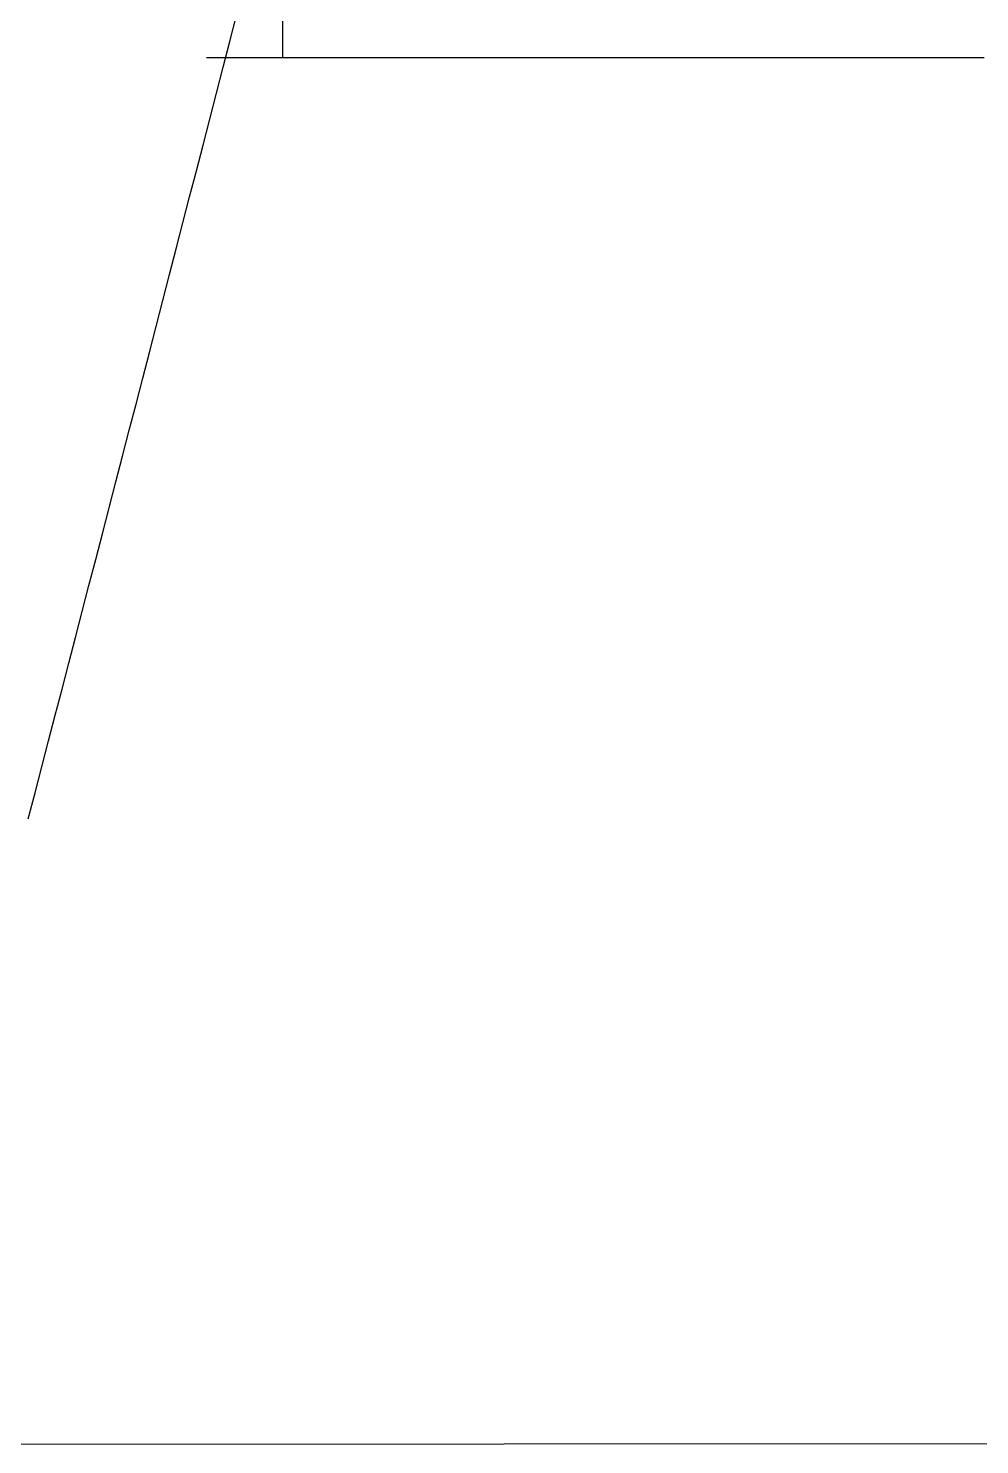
# Model space of a CAD drawing. Extents: x -30 to 1202, y 231 to 898.
# Drawn here: x 387.66 to 392.42, y 363.37 to 370.47 of the extents above; entities that cross this region are included whole.
import ezdxf

# ---------------------------------------------------------------- set-up
doc = ezdxf.new("R2010")
doc.units = 0
doc.header["$LTSCALE"] = 0.04
doc.linetypes.add('DASHED2', pattern=[9.525, 6.35, -3.175])
for name, color, linetype in [('0.1', 1, 'CONTINUOUS'), ('0.2', 2, 'CONTINUOUS'), ('PISO', 1, 'CONTINUOUS'), ('PROYECCIÓN', 2, 'DASHED2')]:
    doc.layers.add(name, color=color, linetype=linetype)

msp = doc.modelspace()

# ---------------------------------------------------------------- linework, layer by layer
at = {"layer": '0.1'}
msp.add_line((388.9316, 370.3199), (388.9316, 371.7839), dxfattribs=at)
at = {"layer": '0.2'}
for centre, radius, start, end in [((-928.9825, 709.6769), 1360.6265, 345.3913372, 346.1145985), ((1012.7612, 187.8188), 651.6547, 163.2990595, 164.0494816)]:
    msp.add_arc(centre, radius, start, end, dxfattribs=at)
at = {"layer": 'PISO'}
for p, q in [((392.4476, 370.3199), (388.5486, 370.3199)), ((396.7527, 363.3738), (385.0069, 363.3673))]:
    msp.add_line(p, q, dxfattribs=at)
at = {"layer": 'PROYECCIÓN'}
msp.add_arc((1012.7612, 187.8188), 651.6547, 163.2990595, 164.0494816, dxfattribs=at)

doc.saveas('drawing.dxf')
